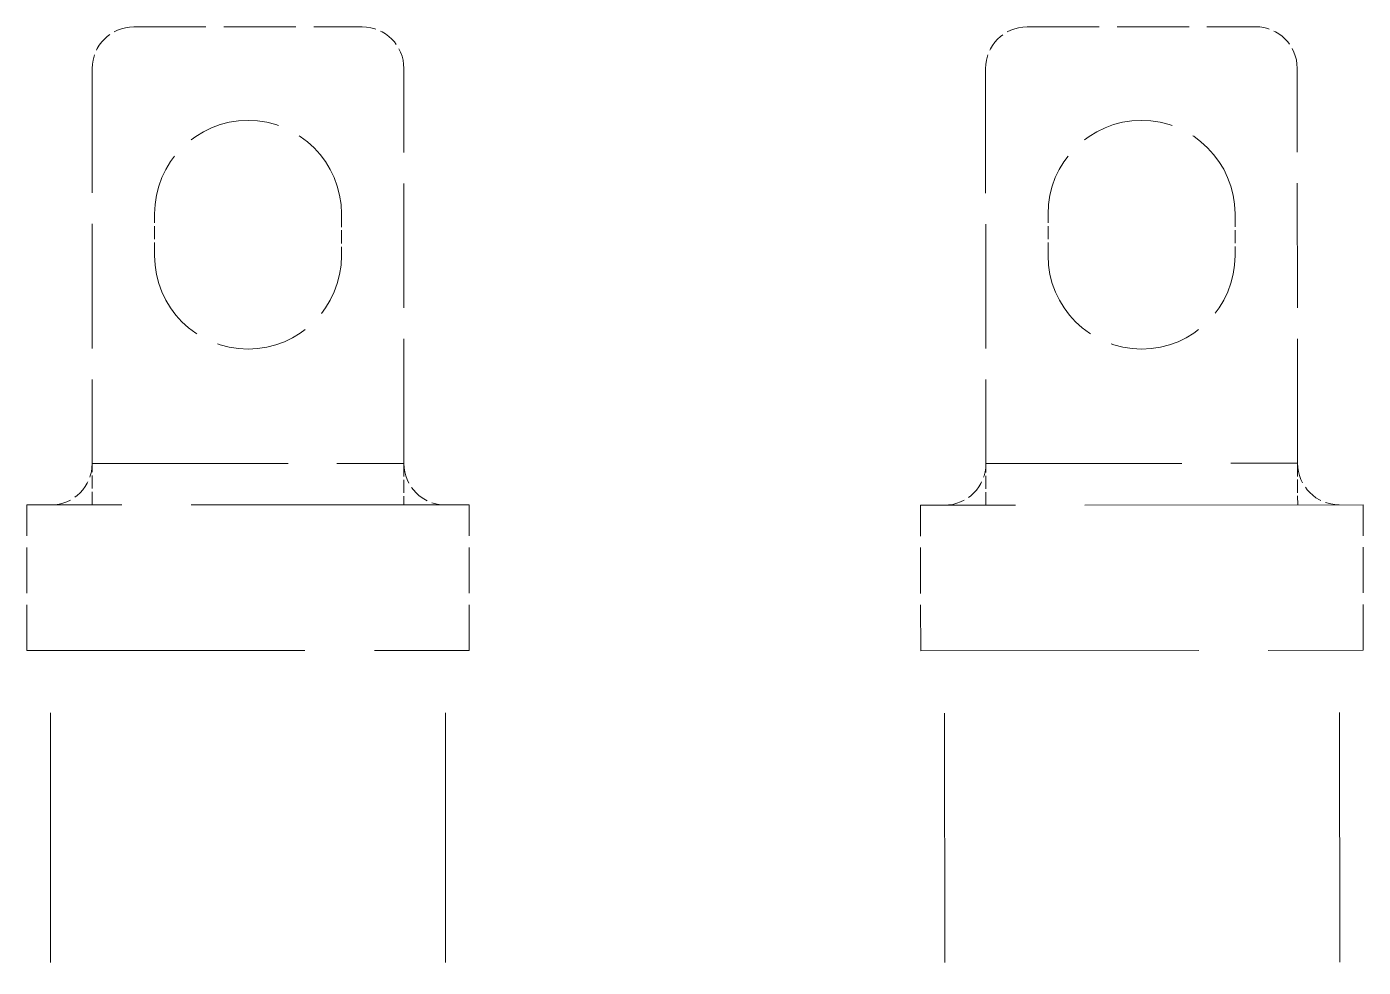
# Model space of a CAD drawing. Header units: millimetres. Extents: x 0 to 5945, y 0 to 4205.
# Drawn here: x 1856.1 to 1920.4, y 686.4 to 731.6 of the extents above; entities that cross this region are included whole.
import ezdxf

# ---------------------------------------------------------------- set-up
doc = ezdxf.new("R2010")
doc.units = ezdxf.units.MM
doc.header["$LTSCALE"] = 5
doc.linetypes.add('DASHED', pattern=[0.2067, 0.1654, -0.0413])
doc.layers.add('가려진 것(ISO)', color=2, linetype='DASHED', lineweight=18)

msp = doc.modelspace()

# ---------------------------------------------------------------- linework, layer by layer
at = {"layer": '가려진 것(ISO)', "ltscale": 4.190233}
for p, q in [((1861.237, 731.623), (1872.237, 731.623)), ((1904.227, 731.617), (1915.227, 731.629))]:
    msp.add_line(p, q, dxfattribs=at)
at = {"layer": '가려진 것(ISO)', "ltscale": 7.237747}
for p, q in [((1859.237, 729.623), (1859.237, 710.623)), ((1874.237, 710.623), (1874.237, 729.623)), ((1902.229, 729.615), (1902.249, 710.615)), ((1917.249, 710.631), (1917.229, 729.631))]:
    msp.add_line(p, q, dxfattribs=at)
at = {"layer": '가려진 것(ISO)', "ltscale": 0.761779}
for p, q in [((1862.237, 720.623), (1862.237, 722.623)), ((1871.237, 722.623), (1871.237, 720.623)), ((1905.239, 720.618), (1905.237, 722.618)), ((1914.237, 722.628), (1914.239, 720.628)), ((1859.237, 708.623), (1859.237, 710.623)), ((1874.237, 710.623), (1874.237, 708.623)), ((1902.252, 708.615), (1902.249, 710.615)), ((1917.249, 710.631), (1917.252, 708.631))]:
    msp.add_line(p, q, dxfattribs=at)
at = {"layer": '가려진 것(ISO)', "ltscale": 11.399102}
for p, q in [((1859.237, 710.623), (1874.237, 710.623)), ((1902.249, 710.615), (1917.249, 710.631))]:
    msp.add_line(p, q, dxfattribs=at)
at = {"layer": '가려진 것(ISO)', "ltscale": 16.186726}
for p, q in [((1877.387, 708.623), (1856.087, 708.623)), ((1920.402, 708.634), (1899.102, 708.612)), ((1856.087, 701.623), (1877.387, 701.623)), ((1899.109, 701.612), (1920.409, 701.634))]:
    msp.add_line(p, q, dxfattribs=at)
at = {"layer": '가려진 것(ISO)', "ltscale": 2.666475}
for p, q in [((1856.087, 701.623), (1856.087, 708.623)), ((1877.387, 701.623), (1877.387, 708.623)), ((1899.109, 701.612), (1899.102, 708.612)), ((1920.409, 701.634), (1920.402, 708.634))]:
    msp.add_line(p, q, dxfattribs=at)
at = {"layer": '가려진 것(ISO)', "ltscale": 14.513788}
for p, q in [((1857.237, 671.623), (1857.237, 701.623)), ((1876.237, 671.623), (1876.237, 701.623)), ((1900.291, 671.613), (1900.259, 701.613)), ((1919.291, 671.633), (1919.259, 701.633))]:
    msp.add_line(p, q, dxfattribs=at)
at = {"layer": '가려진 것(ISO)', "ltscale": 1.196656}
for centre, start, end in [((1861.237, 729.623), 90, 180), ((1872.237, 729.623), 0, 90), ((1904.229, 729.617), 90.06107, 180.06107), ((1915.229, 729.629), 0.06107, 90.06107), ((1857.237, 710.623), 270, 0), ((1876.237, 710.623), 180, 270), ((1900.249, 710.613), 270.06107, 0.06107), ((1919.249, 710.633), 180.06107, 270.06107)]:
    msp.add_arc(centre, 2, start, end, dxfattribs=at)
at = {"layer": '가려진 것(ISO)', "ltscale": 5.385303}
for centre, start, end in [((1866.737, 722.623), 0, 180), ((1909.737, 722.623), 0.06107, 180.06107), ((1866.737, 720.623), 180, 0), ((1909.739, 720.623), 180.06107, 0.06107)]:
    msp.add_arc(centre, 4.5, start, end, dxfattribs=at)

doc.saveas('drawing.dxf')
